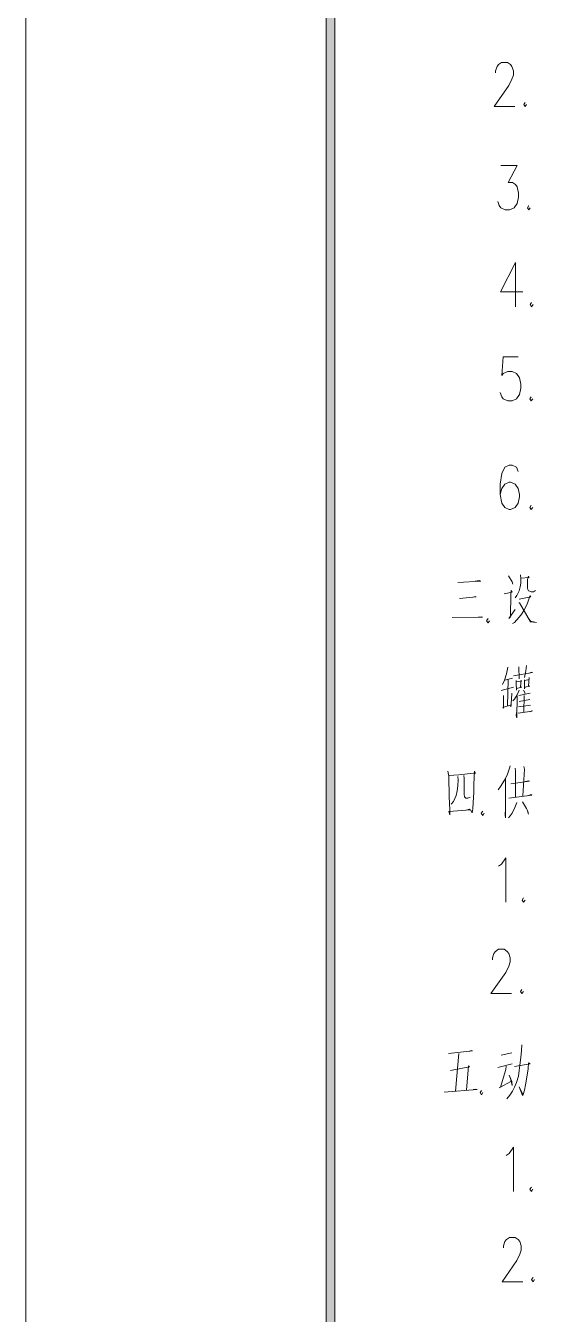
# Model space of a CAD drawing. Header units: millimetres. Extents: x 0 to 586, y 0 to 414.
# Drawn here: x 0 to 41.4, y 101.8 to 206.1 of the extents above; entities that cross this region are included whole.
import ezdxf

# ---------------------------------------------------------------- set-up
doc = ezdxf.new("R2010")
doc.units = ezdxf.units.MM

msp = doc.modelspace()

# ---------------------------------------------------------------- hatches: boundary and pattern name
h = msp.add_hatch(color=0)
h.dxf.hatch_style = 2
h.paths.add_polyline_path([(24.302861, 404.569083), (24.994306, 403.877639), (24.994306, 10.205861), (24.302861, 9.514417)])

# ---------------------------------------------------------------- linework, layer by layer
at = {"color": 0, "lineweight": 0}
for points in [[(0, 0), (585.632278, 0), (585.632278, 414.0835), (0, 414.0835)], [(24.302861, 404.569083), (24.994306, 403.877639), (24.994306, 10.205861), (24.302861, 9.514417)]]:
    msp.add_lwpolyline(points, close=True, dxfattribs=at)
for points in [[(37.997694, 202.240444), (37.997694, 202.409778), (38.117639, 202.751972), (38.237583, 202.921306), (38.473944, 203.094167), (38.953722, 203.094167), (39.190083, 202.921306), (39.310028, 202.751972), (39.429972, 202.409778), (39.429972, 202.071111), (39.310028, 201.728917), (39.073667, 201.217389), (37.87775, 199.509944), (39.549917, 199.509944)], [(40.386, 199.852139), (40.266056, 199.679278), (40.386, 199.509944), (40.505944, 199.679278)], [(38.413972, 194.743917), (39.726306, 194.743917), (39.010167, 193.378667), (39.366472, 193.378667), (39.606361, 193.205806), (39.726306, 193.036472), (39.84625, 192.524944), (39.84625, 192.18275), (39.726306, 191.671222), (39.486417, 191.329028), (39.130111, 191.159694), (38.770278, 191.159694), (38.413972, 191.329028), (38.294028, 191.501889), (38.174083, 191.840556)], [(40.682333, 191.501889), (40.562389, 191.329028), (40.682333, 191.159694), (40.802278, 191.329028)], [(39.595778, 186.908722), (38.403389, 184.520417), (40.1955, 184.520417)], [(39.595778, 186.908722), (39.595778, 183.3245)], [(40.911639, 183.666694), (40.791694, 183.493833), (40.911639, 183.3245), (41.031583, 183.493833)], [(39.807444, 179.285194), (38.615056, 179.285194), (38.495111, 177.750611), (38.615056, 177.919944), (38.971361, 178.089278), (39.331194, 178.089278), (39.6875, 177.919944), (39.927389, 177.57775), (40.047333, 177.066222), (40.047333, 176.727556), (39.927389, 176.2125), (39.6875, 175.873833), (39.331194, 175.700972), (38.971361, 175.700972), (38.615056, 175.873833), (38.495111, 176.043167), (38.375167, 176.385361)], [(40.883417, 176.043167), (40.763472, 175.873833), (40.883417, 175.700972), (41.003361, 175.873833)], [(39.807444, 170.000083), (39.6875, 170.33875), (39.331194, 170.511611), (39.091306, 170.511611), (38.735, 170.33875), (38.495111, 169.827222), (38.375167, 168.9735), (38.375167, 168.123306), (38.495111, 167.438917), (38.735, 167.096722), (39.091306, 166.927389), (39.21125, 166.927389), (39.571083, 167.096722), (39.807444, 167.438917), (39.927389, 167.950444), (39.927389, 168.123306), (39.807444, 168.634833), (39.571083, 168.9735), (39.21125, 169.146361), (39.091306, 169.146361), (38.735, 168.9735), (38.495111, 168.634833), (38.375167, 168.123306)], [(40.883417, 167.269583), (40.763472, 167.096722), (40.883417, 166.927389), (41.003361, 167.096722)], [(39.045444, 161.568694), (39.33825, 161.078333), (39.387639, 160.870194)], [(40.001472, 161.63925), (40.022639, 161.32175), (40.022639, 160.9725), (39.976778, 160.658528), (39.902694, 160.344556), (39.803917, 160.136417), (39.705139, 159.960028), (39.585194, 159.787167)], [(34.942639, 161.007778), (36.801778, 161.113611), (36.653611, 161.184167), (36.336111, 161.113611)], [(40.047333, 161.357028), (40.710556, 161.427583), (40.661167, 161.533417), (40.587083, 161.254722), (40.587083, 161.007778), (40.587083, 160.799639), (40.587083, 160.556222), (40.611778, 160.450389), (40.661167, 160.344556), (40.756417, 160.309278), (40.879889, 160.274), (41.05275, 160.274), (41.148, 160.309278), (41.222083, 160.379833)], [(36.187944, 159.822444), (36.360806, 159.889472), (36.434889, 159.857722), (35.087278, 159.716611)], [(38.678556, 160.101139), (39.33825, 160.238722), (39.243, 160.379833), (39.218306, 160.101139), (39.193611, 158.249056), (39.070139, 158.107944), (39.585194, 158.841722)], [(39.902694, 159.681333), (40.855194, 159.857722), (40.781111, 159.960028), (40.685861, 159.681333), (40.562389, 159.332083), (40.438917, 159.053389), (40.318972, 158.806444), (40.121417, 158.492472), (39.902694, 158.213778), (39.680444, 157.970361), (39.511111, 157.793972), (39.362944, 157.691667)], [(39.878, 159.367361), (39.927389, 159.367361), (40.8305, 157.82925), (41.296167, 157.793972), (40.8305, 157.899806), (40.710556, 158.040917)], [(34.476972, 158.1785), (36.946417, 158.213778), (36.847639, 158.249056), (36.579528, 158.213778)], [(37.383861, 158.093833), (37.263917, 157.920972), (37.383861, 157.751639), (37.503806, 157.920972)], [(40.498889, 154.297944), (40.4495, 153.881667), (40.329556, 153.32075)], [(38.981944, 154.160361), (38.886694, 153.634722), (38.713833, 153.112611), (38.5445, 152.763361)], [(38.738528, 153.112611), (39.348833, 153.285472)], [(39.447611, 153.461861), (40.98925, 153.740556), (40.915167, 153.775833), (40.696444, 153.67)], [(39.863889, 154.195639), (39.913278, 153.214917)], [(40.329556, 153.147889), (40.329556, 152.414111), (40.35425, 152.551694), (40.767, 152.62225), (40.647056, 152.62225), (40.721139, 153.32075), (40.721139, 153.183167), (40.35425, 153.077333)], [(39.447611, 152.551694), (38.445722, 152.273)], [(39.006639, 153.147889), (38.95725, 151.048861)], [(39.913278, 152.308278), (39.740417, 151.92375), (39.521694, 151.5745), (39.398222, 151.433389)], [(39.645167, 153.077333), (39.666333, 152.865667), (39.691028, 152.308278), (39.691028, 152.449389), (40.107306, 152.551694), (40.008528, 152.551694), (40.057917, 153.112611), (40.033222, 153.042056), (39.666333, 152.9715)], [(40.255472, 152.308278), (40.35425, 152.131889), (40.35425, 152.029583)], [(38.63975, 151.888472), (38.63975, 150.840722), (38.590361, 150.911278), (39.253583, 151.119417), (39.228889, 150.946556), (39.278278, 151.539222), (39.299444, 152.064861)], [(39.740417, 151.817917), (39.715722, 150.071667), (39.666333, 150.248056), (39.715722, 150.597306)], [(39.863889, 151.888472), (40.791694, 152.064861)], [(39.888583, 151.401639), (40.767, 151.539222)], [(40.304861, 151.888472), (40.280167, 150.52675)], [(39.8145, 150.456194), (40.964556, 150.597306), (40.915167, 150.632583), (40.767, 150.562028)], [(40.816389, 151.084139), (39.839194, 150.946556)], [(39.175972, 146.198167), (39.126583, 145.990028), (38.95725, 145.499667), (38.809083, 145.150417), (38.590361, 144.801167), (38.392806, 144.522472), (38.198778, 144.243778)], [(39.567556, 145.990028), (39.616944, 145.778361), (39.616944, 143.682861)], [(40.276639, 146.127611), (40.326028, 145.919472), (40.202556, 143.753417)], [(34.141833, 145.746611), (34.215917, 145.362083), (34.215917, 145.25625), (34.240611, 143.753417), (34.240611, 143.682861), (34.29, 142.635111), (34.29, 142.215306), (34.215917, 142.497528), (35.951583, 142.635111), (35.856333, 142.670389), (35.634083, 142.599833)], [(35.976278, 142.635111), (36.09975, 142.391694), (36.149139, 142.705667), (36.173833, 143.231306), (36.223222, 144.032111), (36.223222, 144.137944), (36.247917, 144.695333), (36.293778, 145.746611), (36.367861, 145.6055), (36.198528, 145.6055), (35.023778, 145.464389), (34.215917, 145.397361)], [(34.949694, 145.326806), (34.974389, 145.044583), (34.949694, 144.55775), (34.900306, 144.173222), (34.805056, 143.788694), (34.706278, 143.545278), (34.582806, 143.298333), (34.388778, 143.090194)], [(35.415361, 145.397361), (35.46475, 145.185694), (35.46475, 144.730611), (35.46475, 144.2085), (35.46475, 143.894528), (35.489444, 143.682861), (35.584694, 143.580556), (35.757556, 143.580556), (35.951583, 143.647583)], [(38.809083, 145.150417), (38.809083, 141.971889), (38.759694, 142.215306), (38.809083, 142.670389)], [(39.225361, 144.730611), (40.742306, 144.942278), (40.643528, 144.977556), (40.400111, 144.907)], [(39.056028, 143.580556), (40.936333, 143.823972), (40.841083, 143.85925), (40.594139, 143.753417)], [(39.715722, 143.231306), (39.542861, 142.8115), (39.324139, 142.356417), (39.175972, 142.148278), (39.031333, 141.971889)], [(40.177861, 143.263056), (40.498889, 142.740944), (40.569444, 142.564556), (40.668222, 142.285861), (40.54475, 142.635111)], [(36.953472, 142.515167), (36.833528, 142.345833), (36.953472, 142.172972), (37.073417, 142.345833)], [(38.230528, 138.059583), (38.470417, 138.232444), (38.83025, 138.743972), (38.83025, 135.15975)], [(40.262528, 135.501944), (40.142583, 135.332611), (40.262528, 135.15975), (40.382472, 135.332611)], [(37.740167, 130.4925), (37.740167, 130.661833), (37.856583, 131.004028), (37.976528, 131.173361), (38.216417, 131.346222), (38.692667, 131.346222), (38.932556, 131.173361), (39.0525, 131.004028), (39.172444, 130.661833), (39.172444, 130.323167), (39.0525, 129.980972), (38.812611, 129.469444), (37.620222, 127.762), (39.292389, 127.762)], [(40.128472, 128.104194), (40.008528, 127.931333), (40.128472, 127.762), (40.248417, 127.931333)], [(34.191222, 122.907778), (36.124444, 123.119444), (36.025667, 123.154722), (35.852806, 123.084167)], [(38.907861, 119.242417), (39.151278, 119.556389), (39.37, 119.870361), (39.518167, 120.184333), (39.691028, 120.568861), (39.835667, 121.090972), (39.90975, 121.546056), (39.959139, 121.965861), (40.033222, 122.593806), (40.079083, 123.154722), (40.128472, 123.606278)], [(35.023778, 122.907778), (34.752139, 119.870361)], [(38.174083, 121.789472), (39.324139, 122.071694)], [(38.442194, 122.770194), (39.299444, 122.978333)], [(39.518167, 121.860028), (40.788167, 122.071694), (40.668222, 122.174), (40.618833, 121.687167), (40.520056, 120.988667), (40.424806, 120.392472), (40.326028, 119.940917), (40.22725, 119.591667), (40.177861, 119.521111), (39.90975, 120.219611), (40.202556, 119.591667)], [(34.339389, 121.546056), (35.8775, 121.82475), (35.803417, 121.930583), (35.634083, 119.940917)], [(38.858472, 121.895306), (38.833778, 121.616611), (38.392806, 120.184333), (38.294028, 120.149056), (39.27475, 120.674694), (39.101889, 121.161528), (39.299444, 120.639417), (39.324139, 120.325444), (39.225361, 120.777)], [(33.849028, 119.799806), (36.5125, 120.007944), (36.392556, 120.043222), (36.170306, 120.007944)], [(36.854694, 119.923278), (36.73475, 119.753944), (36.854694, 119.581083), (36.974639, 119.753944)], [(38.858472, 114.659833), (39.098361, 114.829167), (39.454667, 115.340694), (39.454667, 111.756472)], [(40.886944, 112.098667), (40.770528, 111.929333), (40.886944, 111.756472), (41.006889, 111.929333)], [(38.636222, 107.184472), (38.636222, 107.357333), (38.752639, 107.699528), (38.872583, 107.868861), (39.112472, 108.038194), (39.588722, 108.038194), (39.828611, 107.868861), (39.948556, 107.699528), (40.0685, 107.357333), (40.0685, 107.015139), (39.948556, 106.672944), (39.708667, 106.161417), (38.516278, 104.4575), (40.188444, 104.4575)], [(41.024528, 104.796167), (40.904583, 104.626833), (41.024528, 104.4575), (41.144472, 104.626833)]]:
    msp.add_lwpolyline(points, dxfattribs=at)

doc.saveas('drawing.dxf')
